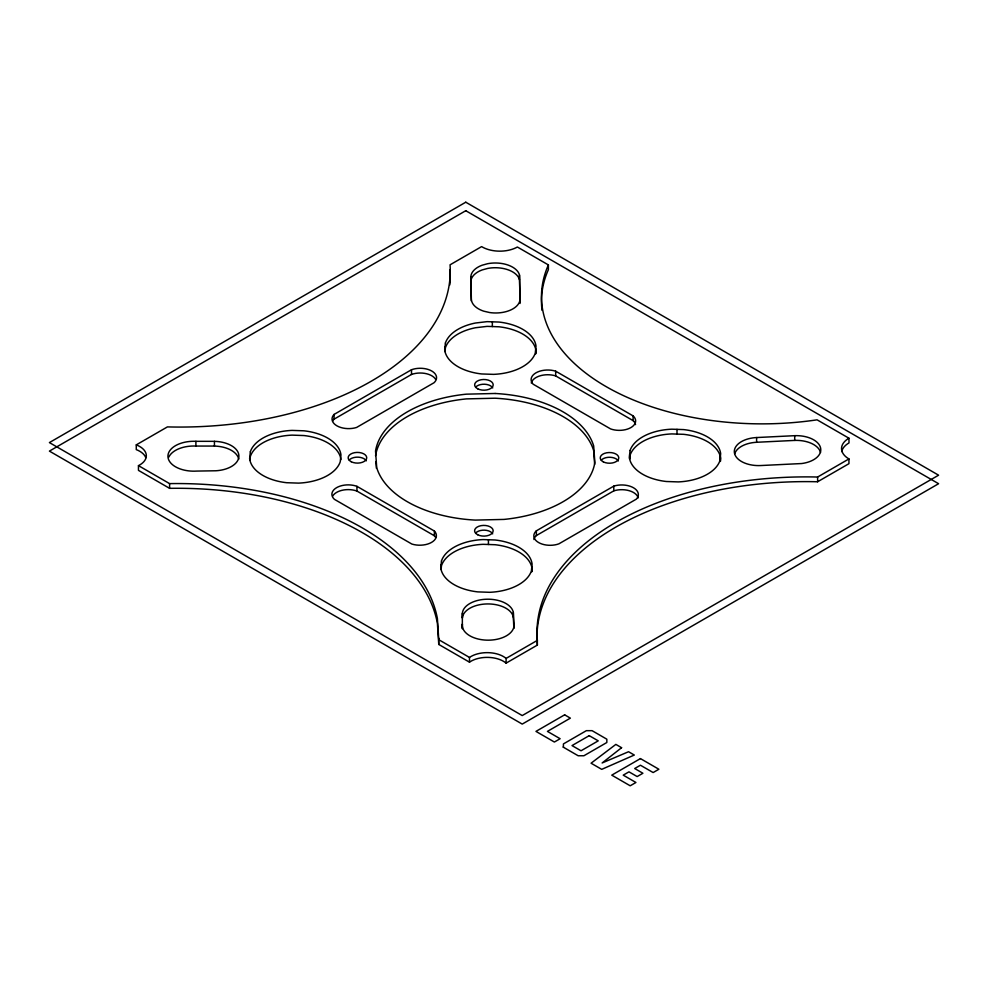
<?xml version="1.0" encoding="UTF-8"?>
<svg xmlns="http://www.w3.org/2000/svg" width="988" height="988" viewBox="0 0 988 988"><rect width="100%" height="100%" fill="white"/><g stroke="black" fill="none" stroke-linecap="round" stroke-linejoin="round"><path stroke-width="1.48" d="M462.359 613.338L462.347 628.776L462.347 624.046A25.886 14.944 0 0 0 488.591 640.175A25.886 14.944 0 0 0 513.871 623.539L513.34 612.498A25.565 14.758 0 0 0 487.17 599.21A25.565 14.758 0 0 0 462.359 613.338L462.359 618.068A25.565 14.758 0 0 1 487.17 603.94A25.565 14.758 0 0 1 513.34 617.228L513.871 628.269L513.871 623.539M249.952 460.346L250.347 456.481A45.781 26.429 0 0 1 292.04 435.128L303.971 435.547A45.781 26.429 0 0 1 340.959 459.618M145.804 457.691A22.613 13.054 0 0 0 136.27 449.614L136.27 444.872L167.417 426.902A270.465 156.153 0 0 0 450.059 264.821L481.613 246.605A24.996 14.437 0 0 0 517.379 247.012L548.389 264.92A220.509 127.304 0 0 0 817.076 419.826L848.988 438.24L848.988 442.982L847.889 443.6A25.416 14.672 0 0 0 841.714 451.541M334.055 414.441L411.502 369.734A16.339 9.435 0 0 1 431.781 371.031A16.339 9.435 0 0 1 434.028 382.739L356.594 427.458A16.611 9.596 0 0 1 336.896 425.816A16.611 9.596 0 0 1 334.055 414.441L334.055 419.171A16.611 9.596 0 0 0 332.697 421.073M334.055 419.171L411.502 374.464A16.339 9.435 0 0 1 435.646 379.33M536.361 530.828L613.795 486.121A16.611 9.596 0 0 1 633.493 487.763A16.611 9.596 0 0 1 636.334 499.138L558.887 543.845A16.339 9.435 0 0 1 538.608 542.548A16.339 9.435 0 0 1 536.361 530.828L536.361 535.558A16.339 9.435 0 0 0 533.928 539.534M536.361 535.558L613.795 490.851A16.611 9.596 0 0 1 638.186 497.903M136.27 444.872A22.613 13.054 0 0 1 138.456 465.632L169.59 483.614A261.857 151.176 0 0 1 437.4 618.562L438.758 639.705L469.485 657.44A22.971 13.264 0 0 1 506.103 658.403L537.361 640.36A269.082 155.351 0 0 1 817.619 477.031L848.951 458.926A25.416 14.672 0 0 1 847.889 438.87L848.988 438.24M138.456 465.632L138.456 470.362L169.59 488.344A261.857 151.176 0 0 1 437.4 623.292L438.758 644.435L469.485 662.17A22.971 13.264 0 0 1 506.103 663.133L537.361 645.09A269.082 155.351 0 0 1 817.619 481.761L848.951 463.668L848.951 458.926M756.598 437.548L794.71 435.683A24.453 14.116 0 0 1 820.534 447.762A24.453 14.116 0 0 1 801.626 463.545L760.723 465.546A24.342 14.054 0 0 1 734.405 452.739A24.342 14.054 0 0 1 756.598 437.548L756.598 442.278A24.342 14.054 0 0 0 734.702 453.801M756.598 442.278L794.71 440.413A24.453 14.116 0 0 1 820.534 452.492M195.896 441.327L214.433 441.34A25.565 14.758 0 0 1 238.898 455.666A25.565 14.758 0 0 1 215.878 470.77L196.76 471.078A25.886 14.944 0 0 1 167.935 456.481A25.886 14.944 0 0 1 195.896 441.327L195.896 446.057A25.886 14.944 0 0 0 168.812 457.098M195.896 446.057L214.433 446.07A25.565 14.758 0 0 1 238.75 459.173M633.11 415.899A16.339 9.435 0 0 1 630.863 427.606A16.339 9.435 0 0 1 610.572 428.903L533.137 384.196A16.611 9.596 0 0 1 535.978 372.822A16.611 9.596 0 0 1 555.676 371.179L633.11 415.899L633.11 420.629A16.339 9.435 0 0 1 635.531 424.593M531.285 382.974A16.611 9.596 0 0 1 555.676 375.909L633.11 420.629M434.387 531.038A16.611 9.596 0 0 1 431.546 542.4A16.611 9.596 0 0 1 411.848 544.042L334.413 499.335A16.339 9.435 0 0 1 336.661 487.627A16.339 9.435 0 0 1 356.94 486.331L434.387 531.038L434.387 535.768A16.611 9.596 0 0 1 435.733 537.657M332.783 495.927A16.339 9.435 0 0 1 356.94 491.061L434.387 535.768M563.111 747.064L578.165 755.758L583.896 755.758L606.842 742.507L606.842 739.197L592.096 730.675L586.353 730.675L563.407 743.927L563.407 747.237M594.64 464.36L593.677 450.664A110.1 63.565 0 0 0 495.099 398.213L466.385 398.893A110.1 63.565 0 0 0 375.539 455.801M375.946 461.569L376.428 468.324M471.301 300.908L470.856 277.035A24.453 14.116 0 0 1 482.132 265.216L487.615 263.71A24.453 14.116 0 0 1 519.49 275.047L520.034 302.303M519.49 275.047L520.034 303.477M470.856 277.035L471.362 299.117A24.342 14.054 0 0 0 483.811 311.195L489.715 312.554A24.342 14.054 0 0 0 520.034 298.747M817.619 477.031L817.619 481.761M794.71 435.683L794.71 440.413M720.363 456.703L720.363 461.433L720.672 458.407A45.781 26.429 0 0 0 683.684 434.325L671.754 433.917A45.781 26.429 0 0 0 630.06 455.27L629.665 459.136L629.665 454.394M677.002 429.372L677.002 434.103M613.795 486.121L613.795 490.851M555.676 371.179L555.676 375.909M548.389 264.92L548.389 269.65A220.509 127.304 0 0 0 542.029 310.393M537.361 640.36L537.361 645.09M535.706 349.159L535.706 353.889L536.015 350.864A45.781 26.429 0 0 0 499.026 326.793L487.109 326.373L475.401 327.757A45.781 26.429 0 0 0 445.415 347.727L445.008 351.592L445.008 346.862M531.791 567.087L531.791 571.817L532.1 568.792A45.781 26.429 0 0 0 495.112 544.721L483.181 544.314A45.781 26.429 0 0 0 441.488 565.667L441.093 569.52L441.093 564.79M513.34 612.498L513.34 617.228M506.103 658.403L506.103 663.133M492.345 321.829L492.345 326.559M488.43 539.757L488.43 544.487M469.485 657.44L469.485 662.17M438.734 638.236L438.758 644.435M411.502 369.734L411.502 374.464M356.94 486.331L356.94 491.061M214.433 441.34L214.433 446.07M169.59 483.614L169.59 488.344M349.184 460.05A9.275 5.348 0 0 1 358.187 457.16A9.275 5.348 0 0 1 366.264 460.853M475.673 387.135A9.275 5.348 0 0 1 484.663 384.233A9.275 5.348 0 0 1 492.753 387.926M601.26 460.173A9.275 5.348 0 0 1 610.263 457.283A9.275 5.348 0 0 1 618.34 460.964M475.636 533.051A9.275 5.348 0 0 1 484.626 530.161A9.275 5.348 0 0 1 492.703 533.853M470.856 281.778A24.453 14.116 0 0 1 482.132 269.946L487.615 268.44A24.453 14.116 0 0 1 519.49 279.777M450.059 269.551A270.465 156.153 0 0 1 449.787 284.939M250.347 451.751L249.631 458.642A45.781 26.429 0 0 0 286.619 482.712L298.549 483.12A45.781 26.429 0 0 0 340.243 461.767L340.959 454.888A45.781 26.429 0 0 0 303.971 430.805L292.04 430.398A45.781 26.429 0 0 0 250.347 451.751M445.415 342.997L444.699 349.888A45.781 26.429 0 0 0 481.687 373.958L493.605 374.366A45.781 26.429 0 0 0 535.311 353.012L536.015 346.133A45.781 26.429 0 0 0 499.026 322.051L487.109 321.643L475.401 323.027A45.781 26.429 0 0 0 445.415 342.997M441.488 560.925L440.772 567.816A45.781 26.429 0 0 0 477.76 591.886L489.69 592.306A45.781 26.429 0 0 0 531.383 570.953L532.1 564.062A45.781 26.429 0 0 0 495.112 539.991L483.181 539.572A45.781 26.429 0 0 0 441.488 560.925M630.06 450.54L629.356 457.432A45.781 26.429 0 0 0 666.344 481.502L678.262 481.909A45.781 26.429 0 0 0 719.956 460.556L720.672 453.665A45.781 26.429 0 0 0 683.684 429.595L671.754 429.187A45.781 26.429 0 0 0 630.06 450.54M621.588 747.706L602.124 762.971L628.553 751.732L634.296 755.042L601.717 769.356L591.071 763.205L615.857 744.396L621.588 747.706M465.768 202.207L49.4 442.587L522.232 715.571L938.6 475.191L465.768 202.207M465.768 210.716L49.4 451.108L522.232 724.093L938.6 483.712L465.768 210.716M564.642 714.83L535.953 731.392L554.392 742.037L560.134 738.728L547.426 731.392L570.372 718.14L564.642 714.83M589.219 735.652L572.015 745.582L581.03 750.781L598.234 740.852L589.219 735.652M640.434 758.599L611.757 775.148L630.196 785.793L635.939 782.484L623.23 775.148L628.973 771.838L637.161 776.568L642.904 773.258L634.704 768.528L640.434 765.218L653.142 772.554L658.873 769.244L640.434 758.599M495.099 393.483L466.385 394.163A110.1 63.565 0 0 0 375.539 451.071L376.712 467.645A110.1 63.565 0 0 0 475.29 520.096L504.004 519.416A110.1 63.565 0 0 0 594.85 462.508L593.677 445.934A110.1 63.565 0 0 0 495.099 393.483M351.222 461.729A9.275 5.348 0 0 0 366.511 458.889A9.275 5.348 0 0 0 354.593 452.665A9.275 5.348 0 0 0 351.222 461.729M477.71 388.815A9.275 5.348 0 0 0 492.987 385.962A9.275 5.348 0 0 0 481.082 379.75A9.275 5.348 0 0 0 477.71 388.815M603.298 461.853A9.275 5.348 0 0 0 618.574 459A9.275 5.348 0 0 0 606.669 452.788A9.275 5.348 0 0 0 603.298 461.853M477.661 534.73A9.275 5.348 0 0 0 492.95 531.89A9.275 5.348 0 0 0 481.033 525.665A9.275 5.348 0 0 0 477.661 534.73"/></g></svg>
